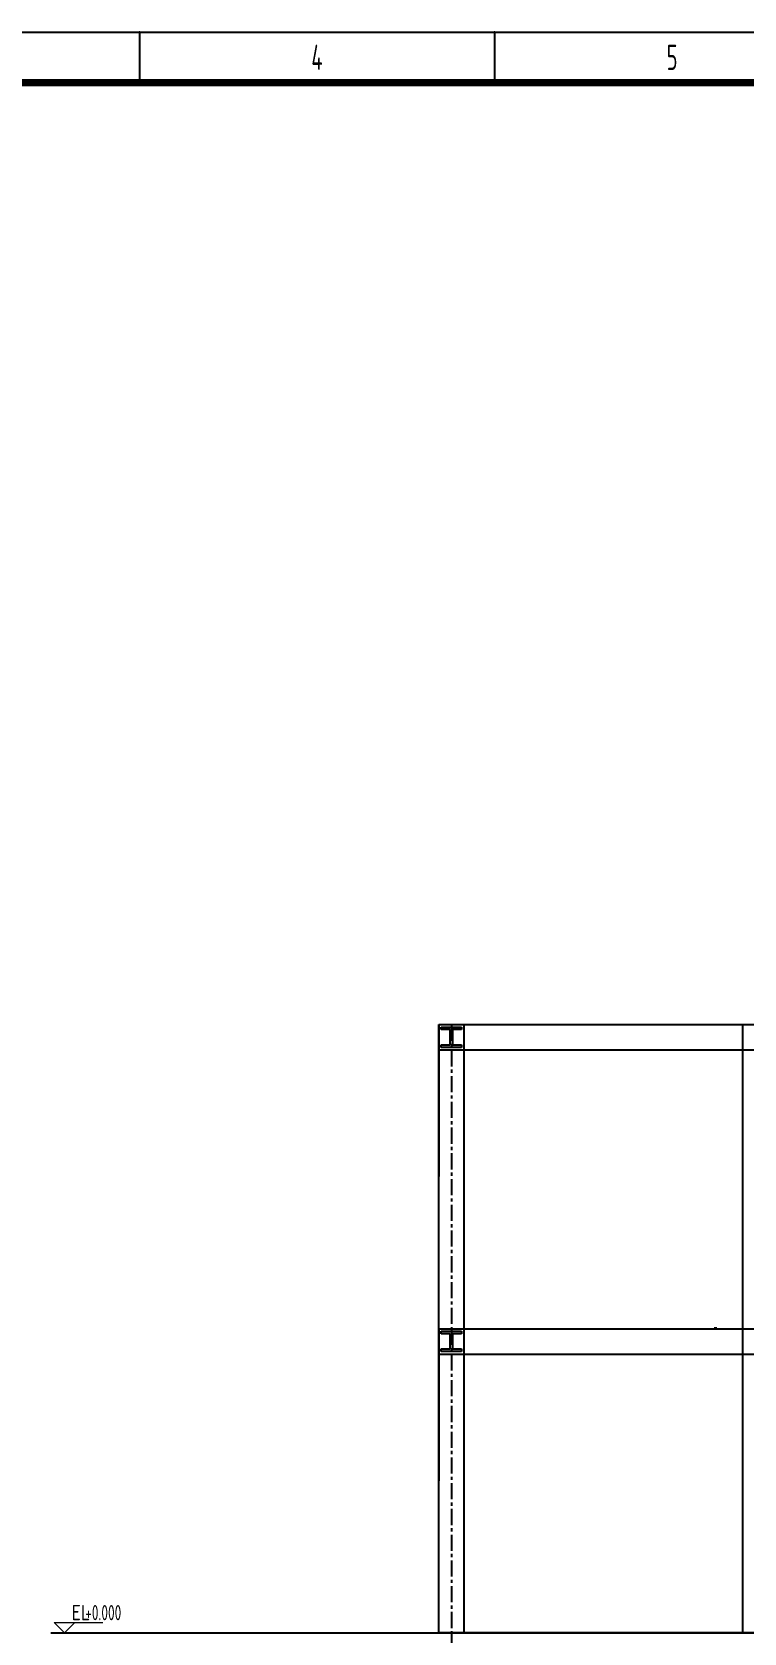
# Model space of a CAD drawing. Header units: millimetres. Extents: x 2250 to 7274, y 852 to 2251.
# Drawn here: x 5577.2 to 5717.8, y 1133.1 to 1448.9 of the extents above; entities that cross this region are included whole.
import ezdxf
from ezdxf.enums import TextEntityAlignment as Align

# ---------------------------------------------------------------- set-up
doc = ezdxf.new("R2010")
doc.units = ezdxf.units.MM
doc.linetypes.add('CENTER', pattern=[50.8, 31.75, -6.35, 6.35, -6.35])
for name, color, linetype, lineweight in [('05-图框与标题栏', 7, 'Continuous', 25), ('09-文本', 7, 'Continuous', 25), ('13-标注', 7, 'Continuous', 15), ('13-标注 @ 1', 7, 'Continuous', 15), ('14-文本', 7, 'Continuous', 25), ('2-建筑物轮廓', 7, 'Continuous', 25), ('5-中心线', 170, 'CENTER', 25), ('6-楼梯&逃生通道', 4, 'Continuous', 25), ('7-设备基础', 140, 'Continuous', 40)]:
    doc.layers.add(name, color=color, linetype=linetype, lineweight=lineweight)
doc.layers.add('3-网格号', color=7, linetype='Continuous', lineweight=25, true_color=0x5bc6e1)
doc.styles.add('5-gbcbig', font='gbenor.shx', dxfattribs={"width": 0.7, "height": 5, "bigfont": 'gbcbig.shx'})
doc.styles.add('工程字', font='gbenor.shx', dxfattribs={"bigfont": 'gbcbig.shx'})

# ---------------------------------------------------------------- blocks, each defined once
blk = doc.blocks.new('标高')
at = {"layer": '13-标注'}
for p, q in [((-0.07, 0), (5.35, 0)), ((2.63, 0), (0.58, 2.02)), ((0.58, 2.02), (10.23, 2.02)), ((2.63, 0), (4.68, 2.02))]:
    blk.add_line(p, q, dxfattribs=at)
at = {"layer": '13-标注', "style": '工程字', "width": 0.75}
blk.add_attdef('标高', text='', height=3, dxfattribs=at).set_placement((6.72, 5.48), align=Align.TOP_LEFT)
at = {"layer": '13-标注 @ 1', "insert": (4.04, 5.48), "char_height": 3, "width": 3.6927, "attachment_point": 1, "style": '工程字'}
blk.add_mtext('EL', dxfattribs=at)
blk = doc.blocks.new('*U414')
at = {"layer": '13-标注'}
ref = blk.add_blockref('标高', (5581.02, 1133.11), dxfattribs=at)
ref.add_attrib('标高', '+0.000', dxfattribs={"layer": '13-标注 @ 1', "height": 3, "style": '工程字', "width": 0.75}).set_placement((5587.75, 1138.59), align=Align.TOP_LEFT)

msp = doc.modelspace()

# ---------------------------------------------------------------- hatches: boundary and pattern name
at = {"layer": '2-建筑物轮廓'}
h = msp.add_hatch(color=1, dxfattribs=at)
h.dxf.hatch_style = 1
h.paths.add_polyline_path([(5659.771, 1252.111), (5659.771, 1249.111), (5658.021, 1249.111), (5658.021, 1248.611), (5662.021, 1248.611), (5662.021, 1249.111), (5660.271, 1249.111), (5660.271, 1252.111), (5662.021, 1252.111), (5662.021, 1252.611), (5658.021, 1252.611), (5658.021, 1252.111)])
h = msp.add_hatch(color=1, dxfattribs=at)
h.dxf.hatch_style = 1
h.paths.add_polyline_path([(5659.771, 1252.111), (5659.771, 1249.111), (5658.021, 1249.111), (5658.021, 1248.611), (5662.021, 1248.611), (5662.021, 1249.111), (5660.271, 1249.111), (5660.271, 1252.111), (5662.021, 1252.111), (5662.021, 1252.611), (5658.021, 1252.611), (5658.021, 1252.111)])
h = msp.add_hatch(color=1, dxfattribs=at)
h.dxf.hatch_style = 1
h.paths.add_polyline_path([(5659.771, 1192.111), (5659.771, 1189.111), (5658.021, 1189.111), (5658.021, 1188.611), (5662.021, 1188.611), (5662.021, 1189.111), (5660.271, 1189.111), (5660.271, 1192.111), (5662.021, 1192.111), (5662.021, 1192.611), (5658.021, 1192.611), (5658.021, 1192.111)])
h = msp.add_hatch(color=1, dxfattribs=at)
h.dxf.hatch_style = 1
h.paths.add_polyline_path([(5659.771, 1192.111), (5659.771, 1189.111), (5658.021, 1189.111), (5658.021, 1188.611), (5662.021, 1188.611), (5662.021, 1189.111), (5660.271, 1189.111), (5660.271, 1192.111), (5662.021, 1192.111), (5662.021, 1192.611), (5658.021, 1192.611), (5658.021, 1192.111)])

# ---------------------------------------------------------------- linework, layer by layer
at = {"layer": '05-图框与标题栏'}
for p, q in [((5388.206, 1448.94), (6229.206, 1448.94)), ((5598.456, 1448.94), (5598.456, 1438.94)), ((5668.539, 1448.94), (5668.539, 1438.94))]:
    msp.add_line(p, q, dxfattribs=at)
at = {"layer": '05-图框与标题栏', "const_width": 1.4}
msp.add_lwpolyline([(5413.206, 1438.94), (5413.206, 864.94), (6219.206, 864.94), (6219.206, 1438.94)], close=True, dxfattribs=at)
at = {"layer": '05-图框与标题栏'}
for p in [(5598.456, 1448.94), (5598.456, 1448.94), (5598.456, 1448.94), (5668.539, 1448.94), (5668.539, 1448.94), (5668.539, 1448.94)]:
    msp.add_point(p, dxfattribs=at)
at = {"layer": '14-文本'}
for p, q in [((5658.021, 1252.111), (5658.021, 1252.611)), ((5658.021, 1252.611), (5662.021, 1252.611)), ((5658.021, 1252.111), (5658.021, 1252.611)), ((5658.021, 1252.611), (5662.021, 1252.611)), ((5659.771, 1252.111), (5658.021, 1252.111)), ((5659.771, 1252.111), (5658.021, 1252.111)), ((5659.771, 1249.111), (5659.771, 1252.111)), ((5659.771, 1249.111), (5659.771, 1252.111)), ((5662.021, 1252.111), (5660.271, 1252.111)), ((5660.271, 1252.111), (5660.271, 1249.111)), ((5662.021, 1252.111), (5660.271, 1252.111)), ((5660.271, 1252.111), (5660.271, 1249.111)), ((5662.021, 1252.611), (5662.021, 1252.111)), ((5662.021, 1252.611), (5662.021, 1252.111)), ((5658.021, 1248.611), (5658.021, 1249.111)), ((5658.021, 1249.111), (5659.771, 1249.111)), ((5658.021, 1248.611), (5658.021, 1249.111)), ((5658.021, 1249.111), (5659.771, 1249.111)), ((5662.021, 1248.611), (5658.021, 1248.611)), ((5662.021, 1248.611), (5658.021, 1248.611)), ((5660.271, 1249.111), (5662.021, 1249.111)), ((5660.271, 1249.111), (5662.021, 1249.111)), ((5662.021, 1249.111), (5662.021, 1248.611)), ((5662.021, 1249.111), (5662.021, 1248.611)), ((5658.021, 1192.111), (5658.021, 1192.611)), ((5658.021, 1192.611), (5662.021, 1192.611)), ((5658.021, 1192.111), (5658.021, 1192.611)), ((5658.021, 1192.611), (5662.021, 1192.611)), ((5659.771, 1192.111), (5658.021, 1192.111)), ((5659.771, 1192.111), (5658.021, 1192.111)), ((5659.771, 1189.111), (5659.771, 1192.111)), ((5659.771, 1189.111), (5659.771, 1192.111)), ((5662.021, 1192.111), (5660.271, 1192.111)), ((5660.271, 1192.111), (5660.271, 1189.111)), ((5662.021, 1192.111), (5660.271, 1192.111)), ((5660.271, 1192.111), (5660.271, 1189.111)), ((5662.021, 1192.611), (5662.021, 1192.111)), ((5662.021, 1192.611), (5662.021, 1192.111)), ((5658.021, 1188.611), (5658.021, 1189.111)), ((5658.021, 1189.111), (5659.771, 1189.111)), ((5658.021, 1188.611), (5658.021, 1189.111)), ((5658.021, 1189.111), (5659.771, 1189.111)), ((5662.021, 1188.611), (5658.021, 1188.611)), ((5662.021, 1188.611), (5658.021, 1188.611)), ((5660.271, 1189.111), (5662.021, 1189.111)), ((5660.271, 1189.111), (5662.021, 1189.111)), ((5662.021, 1189.111), (5662.021, 1188.611)), ((5662.021, 1189.111), (5662.021, 1188.611))]:
    msp.add_line(p, q, dxfattribs=at)
at = {"layer": '2-建筑物轮廓', "ltscale": 0.1}
for p, q in [((5657.521, 1193.111), (5657.521, 1253.111)), ((5657.521, 1193.111), (5657.521, 1253.111)), ((5662.521, 1193.111), (5662.521, 1253.111)), ((5662.521, 1193.111), (5662.521, 1253.111)), ((5662.521, 1253.111), (5717.521, 1253.111)), ((5717.521, 1193.111), (5717.521, 1253.111)), ((5717.521, 1193.111), (5717.521, 1253.111)), ((5657.521, 1133.111), (5657.521, 1193.111)), ((5657.521, 1133.111), (5657.521, 1193.111)), ((5657.521, 1193.111), (5902.521, 1193.111)), ((5662.521, 1133.111), (5662.521, 1193.111)), ((5662.521, 1133.111), (5662.521, 1193.111)), ((5662.521, 1193.111), (5717.521, 1193.111)), ((5717.521, 1133.111), (5717.521, 1193.111)), ((5717.521, 1133.111), (5717.521, 1193.111)), ((5580.95, 1133.111), (5962.522, 1133.105)), ((5657.521, 1133.111), (5902.521, 1133.111)), ((6039.093, 1133.111), (5657.521, 1133.105))]:
    msp.add_line(p, q, dxfattribs=at)
at = {"layer": '2-建筑物轮廓'}
for p, q in [((5657.521, 1253.111), (5902.521, 1253.111)), ((5657.521, 1248.111), (5902.521, 1248.111)), ((5657.521, 1248.111), (5962.522, 1248.111)), ((5657.521, 1193.111), (5902.521, 1193.111)), ((5657.521, 1188.111), (5902.521, 1188.111)), ((5657.521, 1188.111), (5962.522, 1188.111))]:
    msp.add_line(p, q, dxfattribs=at)
at = {"layer": '3-网格号', "ltscale": 0.1}
msp.add_line((5660.021, 1133.111), (5660.021, 1033.483), dxfattribs=at)
msp.add_line((5660.021, 1133.111), (5660.021, 1033.483), dxfattribs=at)
at = {"layer": '5-中心线', "ltscale": 0.1}
for p, q in [((5660.021, 1253.111), (5660.021, 1193.111)), ((5660.021, 1253.111), (5660.021, 1193.111)), ((5660.021, 1193.111), (5660.021, 1133.111)), ((5660.021, 1193.111), (5660.021, 1133.111))]:
    msp.add_line(p, q, dxfattribs=at)
at = {"layer": '6-楼梯&逃生通道'}
for p, q in [((5657.521, 1253.111), (5657.521, 1223.111)), ((5657.521, 1193.111), (5657.521, 1163.111))]:
    msp.add_line(p, q, dxfattribs=at)
at = {"layer": '7-设备基础'}
msp.add_line((5711.857, 1193.132), (5712.443, 1193.12), dxfattribs=at)

# ---------------------------------------------------------------- block references
at = {"layer": '09-文本', "lineweight": 100}
msp.add_blockref('*U414', (0, 0), dxfattribs=at)

# ---------------------------------------------------------------- texts
at = {"layer": '05-图框与标题栏', "char_height": 5, "attachment_point": 5, "style": '5-gbcbig'}
for s, insert in [('4', (5633.498, 1443.94)), ('5', (5703.581, 1443.94))]:
    msp.add_mtext_dynamic_manual_height_columns(s, width=70.08333, gutter_width=25, heights=[0], dxfattribs=dict(at, insert=insert))

doc.saveas('drawing.dxf')
